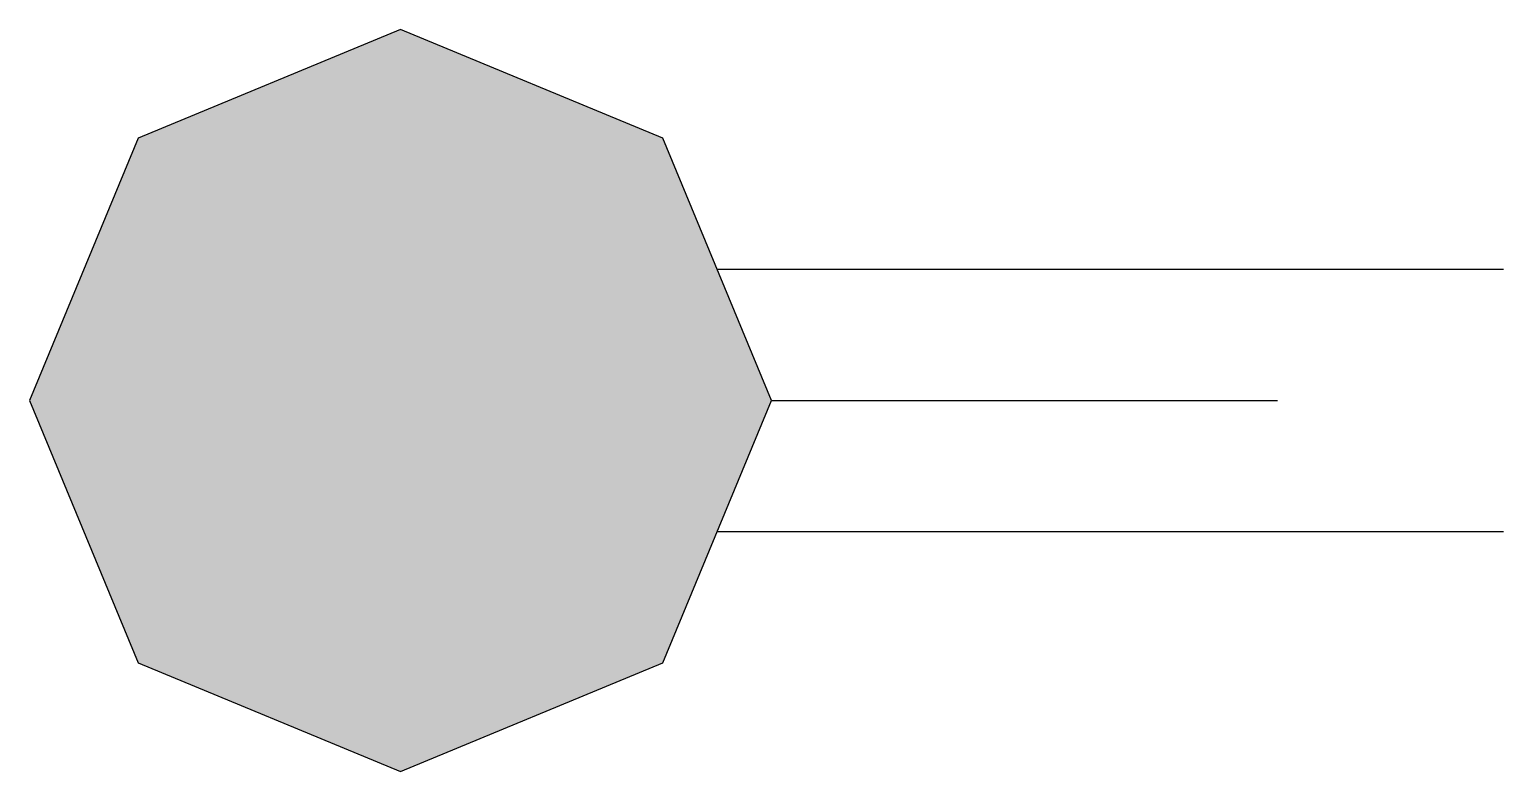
# Model space of a CAD drawing. Header units: inches. Extents: x 12.4 to 25.5, y 42 to 48.6.
import ezdxf

# ---------------------------------------------------------------- set-up
doc = ezdxf.new("R2010")
doc.units = ezdxf.units.IN
doc.header["$MEASUREMENT"] = 0

msp = doc.modelspace()

# ---------------------------------------------------------------- hatches: boundary and pattern name
h = msp.add_hatch(color=256)
h.set_gradient(color1=(174, 40, 215), color2=(174, 40, 215), tint=1)
h.paths.add_polyline_path([(18.977, 45.319), (18.01, 47.654), (15.675, 48.621), (13.34, 47.654), (12.373, 45.319), (13.34, 42.984), (15.675, 42.017), (18.01, 42.984)])

# ---------------------------------------------------------------- linework, layer by layer
at = {"color": 6}
for p, q in [((18.493, 46.487), (25.493, 46.487)), ((18.977, 45.319), (23.481, 45.319)), ((18.493, 44.152), (25.493, 44.152))]:
    msp.add_line(p, q, dxfattribs=at)
msp.add_lwpolyline([(15.675, 42.017), (18.01, 42.984), (18.977, 45.319), (18.01, 47.654), (15.675, 48.621), (13.34, 47.654), (12.373, 45.319), (13.34, 42.984)], close=True, dxfattribs=at)

doc.saveas('drawing.dxf')
